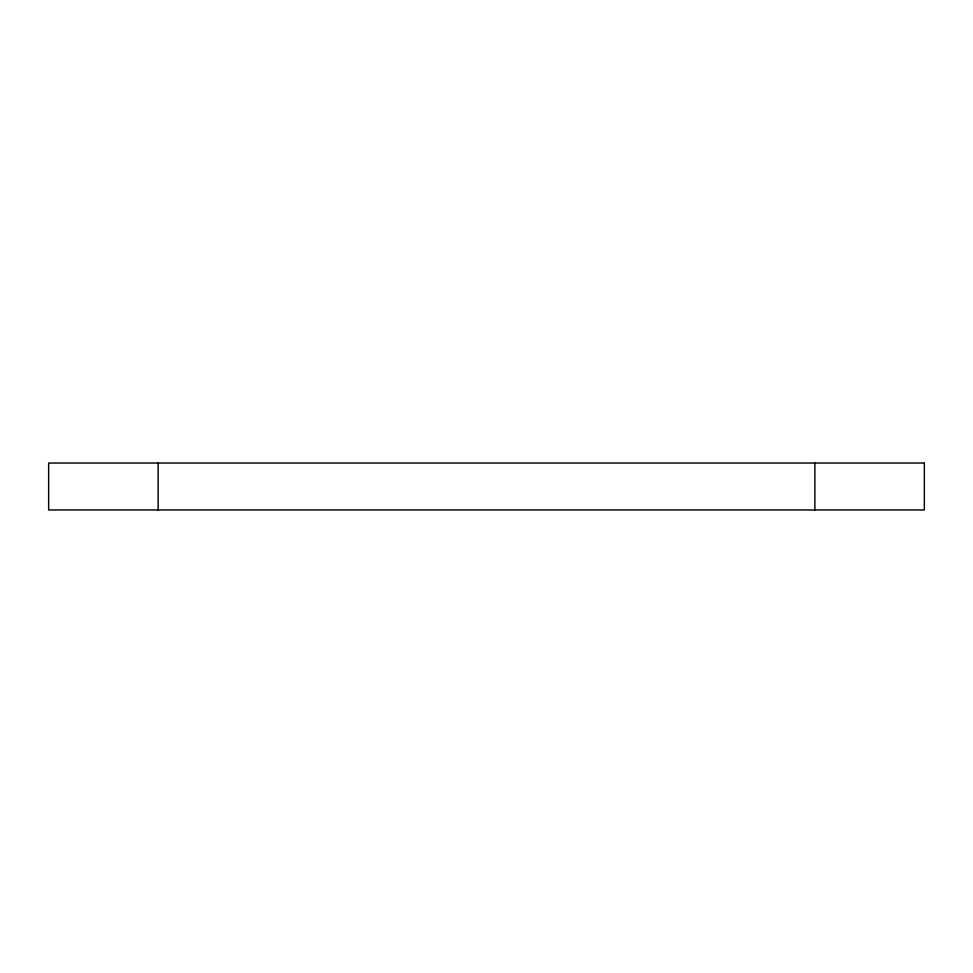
<?xml version="1.0" encoding="UTF-8"?>
<svg xmlns="http://www.w3.org/2000/svg" width="973" height="973" viewBox="0 0 973 973"><rect width="100%" height="100%" fill="white"/><g stroke="black" fill="none" stroke-linecap="round" stroke-linejoin="round"><path stroke-width="1.46" d="M814.875 463.039L814.875 509.961M158.125 463.039L158.125 509.961M924.35 463.039L48.65 463.039L48.65 509.961L924.35 509.961L924.35 463.039"/></g></svg>
